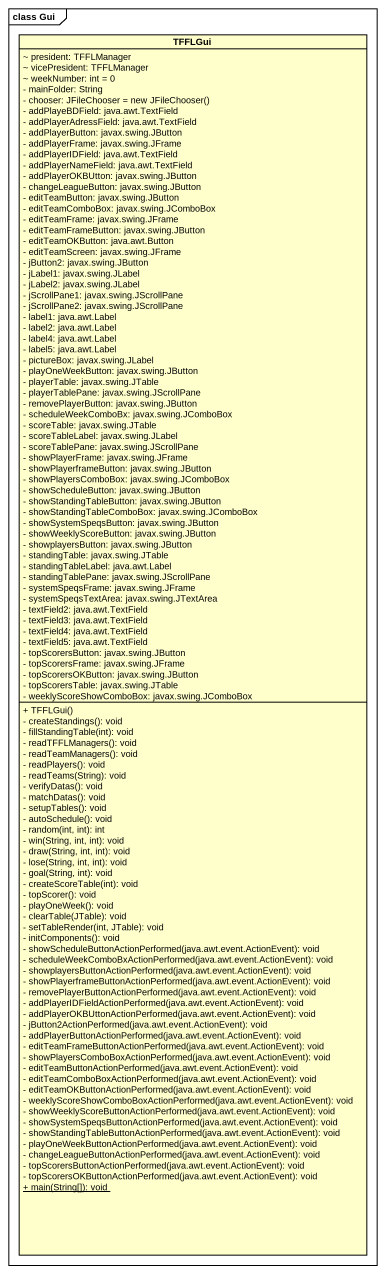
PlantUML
@startuml
mainframe class Gui
hide circle
hide empty members
skinparam classAttributeIconSize 0
class TFFLGui {
  ~ president: TFFLManager
  ~ vicePresident: TFFLManager
  ~ weekNumber: int = 0
  - mainFolder: String
  {field} - chooser: JFileChooser = new JFileChooser()
  - addPlayeBDField: java.awt.TextField
  - addPlayerAdressField: java.awt.TextField
  - addPlayerButton: javax.swing.JButton
  - addPlayerFrame: javax.swing.JFrame
  - addPlayerIDField: java.awt.TextField
  - addPlayerNameField: java.awt.TextField
  - addPlayerOKBUtton: javax.swing.JButton
  - changeLeagueButton: javax.swing.JButton
  - editTeamButton: javax.swing.JButton
  - editTeamComboBox: javax.swing.JComboBox
  - editTeamFrame: javax.swing.JFrame
  - editTeamFrameButton: javax.swing.JButton
  - editTeamOKButton: java.awt.Button
  - editTeamScreen: javax.swing.JFrame
  - jButton2: javax.swing.JButton
  - jLabel1: javax.swing.JLabel
  - jLabel2: javax.swing.JLabel
  - jScrollPane1: javax.swing.JScrollPane
  - jScrollPane2: javax.swing.JScrollPane
  - label1: java.awt.Label
  - label2: java.awt.Label
  - label4: java.awt.Label
  - label5: java.awt.Label
  - pictureBox: javax.swing.JLabel
  - playOneWeekButton: javax.swing.JButton
  - playerTable: javax.swing.JTable
  - playerTablePane: javax.swing.JScrollPane
  - removePlayerButton: javax.swing.JButton
  - scheduleWeekComboBx: javax.swing.JComboBox
  - scoreTable: javax.swing.JTable
  - scoreTableLabel: javax.swing.JLabel
  - scoreTablePane: javax.swing.JScrollPane
  - showPlayerFrame: javax.swing.JFrame
  - showPlayerframeButton: javax.swing.JButton
  - showPlayersComboBox: javax.swing.JComboBox
  - showScheduleButton: javax.swing.JButton
  - showStandingTableButton: javax.swing.JButton
  - showStandingTableComboBox: javax.swing.JComboBox
  - showSystemSpeqsButton: javax.swing.JButton
  - showWeeklyScoreButton: javax.swing.JButton
  - showplayersButton: javax.swing.JButton
  - standingTable: javax.swing.JTable
  - standingTableLabel: java.awt.Label
  - standingTablePane: javax.swing.JScrollPane
  - systemSpeqsFrame: javax.swing.JFrame
  - systemSpeqsTextArea: javax.swing.JTextArea
  - textField2: java.awt.TextField
  - textField3: java.awt.TextField
  - textField4: java.awt.TextField
  - textField5: java.awt.TextField
  - topScorersButton: javax.swing.JButton
  - topScorersFrame: javax.swing.JFrame
  - topScorersOKButton: javax.swing.JButton
  - topScorersTable: javax.swing.JTable
  - weeklyScoreShowComboBox: javax.swing.JComboBox
  + TFFLGui()
  - createStandings(): void
  - fillStandingTable(int): void
  - readTFFLManagers(): void
  - readTeamManagers(): void
  - readPlayers(): void
  - readTeams(String): void
  - verifyDatas(): void
  - matchDatas(): void
  - setupTables(): void
  - autoSchedule(): void
  - random(int, int): int
  - win(String, int, int): void
  - draw(String, int, int): void
  - lose(String, int, int): void
  - goal(String, int): void
  - createScoreTable(int): void
  - topScorer(): void
  - playOneWeek(): void
  - clearTable(JTable): void
  - setTableRender(int, JTable): void
  - initComponents(): void
  - showScheduleButtonActionPerformed(java.awt.event.ActionEvent): void
  - scheduleWeekComboBxActionPerformed(java.awt.event.ActionEvent): void
  - showplayersButtonActionPerformed(java.awt.event.ActionEvent): void
  - showPlayerframeButtonActionPerformed(java.awt.event.ActionEvent): void
  - removePlayerButtonActionPerformed(java.awt.event.ActionEvent): void
  - addPlayerIDFieldActionPerformed(java.awt.event.ActionEvent): void
  - addPlayerOKBUttonActionPerformed(java.awt.event.ActionEvent): void
  - jButton2ActionPerformed(java.awt.event.ActionEvent): void
  - addPlayerButtonActionPerformed(java.awt.event.ActionEvent): void
  - editTeamFrameButtonActionPerformed(java.awt.event.ActionEvent): void
  - showPlayersComboBoxActionPerformed(java.awt.event.ActionEvent): void
  - editTeamButtonActionPerformed(java.awt.event.ActionEvent): void
  - editTeamComboBoxActionPerformed(java.awt.event.ActionEvent): void
  - editTeamOKButtonActionPerformed(java.awt.event.ActionEvent): void
  - weeklyScoreShowComboBoxActionPerformed(java.awt.event.ActionEvent): void
  - showWeeklyScoreButtonActionPerformed(java.awt.event.ActionEvent): void
  - showSystemSpeqsButtonActionPerformed(java.awt.event.ActionEvent): void
  - showStandingTableButtonActionPerformed(java.awt.event.ActionEvent): void
  - playOneWeekButtonActionPerformed(java.awt.event.ActionEvent): void
  - changeLeagueButtonActionPerformed(java.awt.event.ActionEvent): void
  - topScorersButtonActionPerformed(java.awt.event.ActionEvent): void
  - topScorersOKButtonActionPerformed(java.awt.event.ActionEvent): void
  {static} + main(String[]): void
}
@enduml
